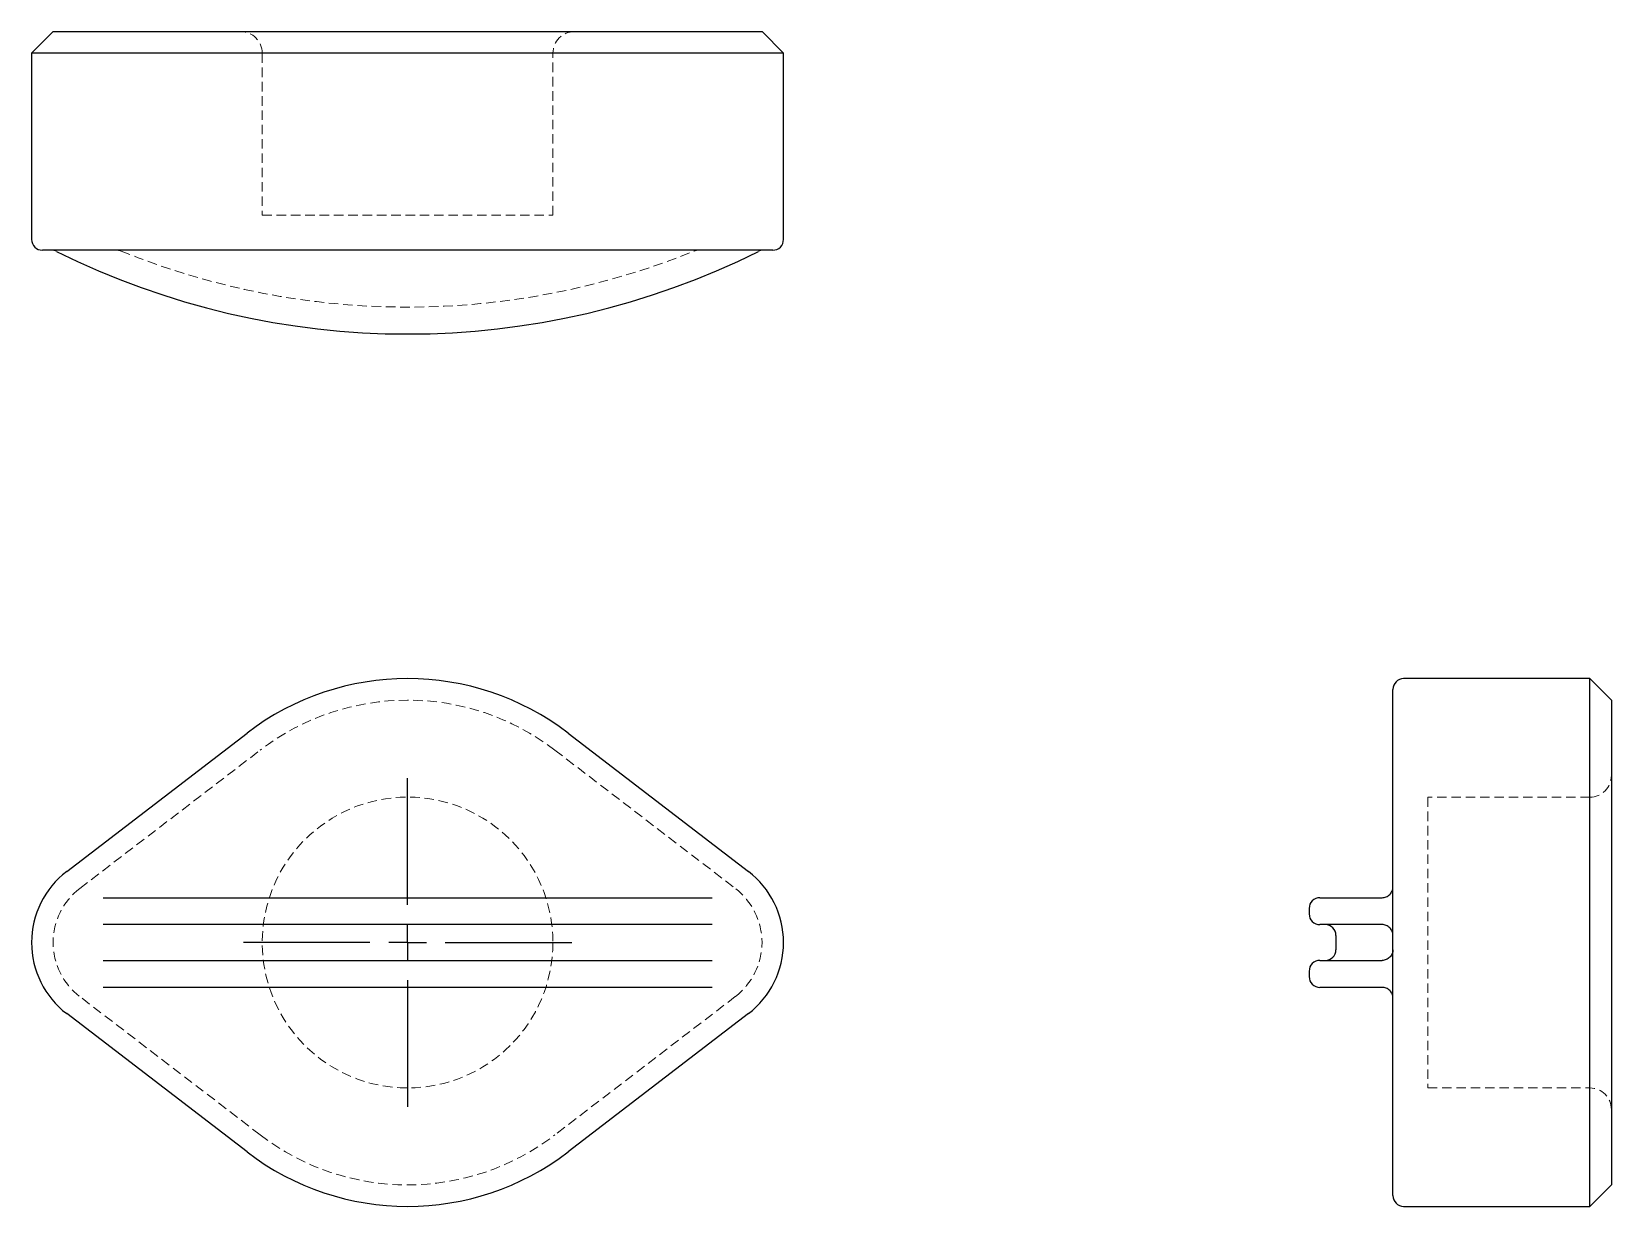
# Model space of a CAD drawing. Header units: millimetres. Extents: x 33 to 243, y 22 to 178.
import ezdxf

# ---------------------------------------------------------------- set-up
doc = ezdxf.new("R2010")
doc.units = ezdxf.units.MM
doc.linetypes.add('HIDDEN', pattern=[1.905, 1.27, -0.635])
doc.layers.add('10', color=7, linetype='Continuous')

# ---------------------------------------------------------------- blocks, each defined once
blk = doc.blocks.new('SW_CENTERMARKSYMBOL_0')
at = {"layer": '10', "color": 0}
for p, q in [((0, 5), (0, 21.83)), ((0, 0), (0, 2.5)), ((-5, 0), (-21.83, 0)), ((0, 0), (-2.5, 0)), ((0, 0), (0, -2.5)), ((0, 0), (2.5, 0)), ((5, 0), (21.83, 0)), ((0, -5), (0, -21.83))]:
    blk.add_line(p, q, dxfattribs=at)

msp = doc.modelspace()

# ---------------------------------------------------------------- linework, layer by layer
at = {"color": 7, "linetype": 'Continuous', "lineweight": 25}
for p, q in [((35.86, 178.1), (33, 175.24)), ((35.86, 178.1), (39.41, 178.1)), ((39.41, 178.1), (63.4, 178.1)), ((63.4, 178.1), (102.6, 178.1)), ((102.6, 178.1), (126.59, 178.1)), ((126.59, 178.1), (130.14, 178.1)), ((133, 175.24), (130.14, 178.1)), ((33, 175.24), (33, 150.47)), ((37.67, 175.24), (33, 175.24)), ((61.66, 175.24), (37.67, 175.24)), ((104.34, 175.24), (61.66, 175.24)), ((128.33, 175.24), (104.34, 175.24)), ((133, 175.24), (128.33, 175.24)), ((133, 150.47), (133, 175.24)), ((38.54, 149.04), (34.43, 149.04)), ((62.53, 149.04), (38.54, 149.04)), ((103.47, 149.04), (62.53, 149.04)), ((127.46, 149.04), (103.47, 149.04)), ((131.57, 149.04), (127.46, 149.04)), ((214.04, 83.71), (214.04, 90.65)), ((240.24, 92.08), (215.47, 92.08)), ((243.1, 89.22), (240.24, 92.08)), ((240.24, 84.84), (240.24, 92.08)), ((243.1, 89.22), (243.1, 82.57)), ((37.67, 66.45), (61.66, 84.84)), ((104.34, 84.84), (128.33, 66.45)), ((240.24, 66.45), (240.24, 84.84)), ((214.04, 65.32), (214.04, 83.71)), ((243.1, 82.57), (243.1, 64.19)), ((214.04, 48.68), (214.04, 65.32)), ((240.24, 47.55), (240.24, 66.45)), ((243.1, 64.19), (243.1, 49.81)), ((42.5, 62.96), (123.5, 62.96)), ((202.9, 61.53), (202.9, 60.81)), ((204.33, 62.96), (212.61, 62.96)), ((123.5, 59.38), (42.5, 59.38)), ((212.61, 59.38), (204.33, 59.38)), ((206.47, 57.95), (206.47, 56.05)), ((42.5, 54.62), (123.5, 54.62)), ((202.9, 53.19), (202.9, 52.47)), ((204.33, 54.62), (212.61, 54.62)), ((123.5, 51.04), (42.5, 51.04)), ((212.61, 51.04), (204.33, 51.04)), ((214.04, 30.29), (214.04, 48.68)), ((243.1, 49.81), (243.1, 31.43)), ((61.66, 29.16), (37.67, 47.55)), ((128.33, 47.55), (104.34, 29.16)), ((240.24, 29.16), (240.24, 47.55)), ((214.04, 23.35), (214.04, 30.29)), ((243.1, 31.43), (243.1, 24.78)), ((240.24, 21.92), (240.24, 29.16)), ((240.24, 21.92), (243.1, 24.78)), ((215.47, 21.92), (240.24, 21.92))]:
    msp.add_line(p, q, dxfattribs=at)
at = {"color": 7, "linetype": 'HIDDEN', "lineweight": 18}
for p, q in [((63.67, 175.24), (63.67, 153.68)), ((102.33, 153.68), (102.33, 175.24)), ((63.67, 153.68), (102.33, 153.68)), ((39.41, 64.19), (63.4, 82.57)), ((102.6, 82.57), (126.59, 64.19)), ((218.68, 76.33), (218.68, 37.67)), ((240.24, 76.33), (218.68, 76.33)), ((63.4, 31.43), (39.41, 49.81)), ((126.59, 49.81), (102.6, 31.43)), ((218.68, 37.67), (240.24, 37.67))]:
    msp.add_line(p, q, dxfattribs=at)
msp.add_circle((83, 57), 19.33, dxfattribs=at)
for centre, radius, start, end in [((60.81, 175.24), 2.86, 0, 90), ((105.19, 175.24), 2.86, 90, 180), ((44.36, 147.61), 1.43, 67.8492, 90), ((83, 242.53), 101.06, 247.8492, 292.1508), ((121.64, 147.61), 1.43, 90, 112.1508), ((83, 57), 32.22, 52.5342, 127.4658), ((240.24, 79.19), 2.86, 270, 0), ((44.91, 57), 9.05, 127.4658, 232.5342), ((121.09, 57), 9.05, 307.4658, 52.5342), ((240.24, 34.81), 2.86, 0, 90), ((83, 57), 32.22, 232.5342, 307.4658)]:
    msp.add_arc(centre, radius, start, end, dxfattribs=at)
at = {"color": 7, "linetype": 'Continuous', "lineweight": 25}
for centre, radius, start, end in [((34.43, 150.47), 1.43, 180, 270), ((131.57, 150.47), 1.43, 270, 0), ((35.69, 147.61), 1.43, 63.5069, 90), ((83, 242.53), 104.63, 243.5069, 296.4931), ((130.31, 147.61), 1.43, 90, 116.4931), ((83, 57), 35.08, 52.5342, 127.4658), ((215.47, 90.65), 1.43, 90, 180), ((44.91, 57), 11.91, 127.4658, 232.5342), ((121.09, 57), 11.91, 307.4658, 52.5342), ((204.33, 61.53), 1.43, 90, 180), ((204.33, 60.81), 1.43, 180, 270), ((205.04, 57.95), 1.43, 0, 90), ((205.04, 56.05), 1.43, 270, 0), ((204.33, 53.19), 1.43, 90, 180), ((204.33, 52.47), 1.43, 180, 270), ((83, 57), 35.08, 232.5342, 307.4658), ((215.47, 23.35), 1.43, 180, 270)]:
    msp.add_arc(centre, radius, start, end, dxfattribs=at)
for points, knots in [([(212.61, 62.96), (212.79, 62.96), (212.98, 62.99), (213.33, 63.14), (213.49, 63.24), (213.75, 63.51), (213.86, 63.67), (214, 64.01), (214.04, 64.2), (214.04, 64.39)], [0, 0, 0, 0, 0.25, 0.25, 0.5, 0.5, 0.75, 0.75, 1, 1, 1, 1]), ([(214.04, 57.95), (214.04, 58.14), (214, 58.33), (213.86, 58.67), (213.75, 58.83), (213.49, 59.1), (213.33, 59.2), (212.98, 59.35), (212.79, 59.38), (212.61, 59.38)], [0, 0, 0, 0, 0.25, 0.25, 0.5, 0.5, 0.75, 0.75, 1, 1, 1, 1]), ([(214.04, 56.05), (214.04, 55.86), (214, 55.67), (213.93, 55.5), (213.86, 55.33), (213.75, 55.17), (213.62, 55.04), (213.49, 54.9), (213.33, 54.8), (213.15, 54.73), (212.98, 54.65), (212.79, 54.62), (212.61, 54.62)], [0, 0, 0, 0, 0.25, 0.25, 0.25, 0.5, 0.5, 0.5, 0.75, 0.75, 0.75, 1, 1, 1, 1]), ([(214.04, 49.61), (214.04, 49.8), (214, 49.99), (213.86, 50.33), (213.75, 50.49), (213.49, 50.76), (213.33, 50.86), (212.98, 51.01), (212.79, 51.04), (212.61, 51.04)], [0, 0, 0, 0, 0.25, 0.25, 0.5, 0.5, 0.75, 0.75, 1, 1, 1, 1])]:
    msp.add_open_spline(points, degree=3, knots=knots, dxfattribs=at)

# ---------------------------------------------------------------- block references
at = {"layer": '10'}
msp.add_blockref('SW_CENTERMARKSYMBOL_0', (83, 57), dxfattribs=at)

doc.saveas('drawing.dxf')
